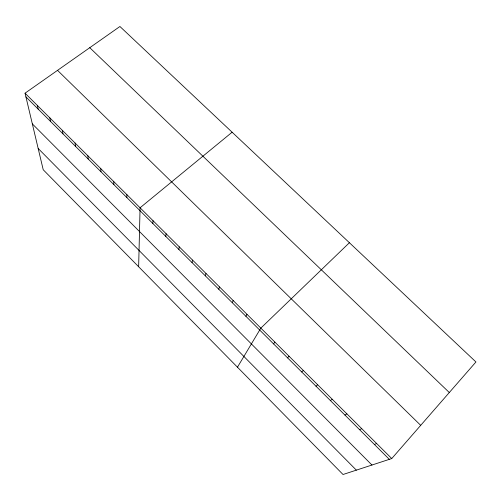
<?xml version="1.0" encoding="UTF-8"?>
<svg xmlns="http://www.w3.org/2000/svg" width="501" height="501" viewBox="0 0 501 501"><rect width="100%" height="100%" fill="white"/><g stroke="black" fill="none" stroke-linecap="round" stroke-linejoin="round"><path stroke-width="0.75" d="M138.645 266.739L140.073 207.783L232.12 132.214M152.843 223.484L153.024 220.69M165.8 236.403L166.094 233.71M178.863 249.429L179.277 246.849M192.04 262.574L192.572 260.094M205.335 275.832L205.986 273.458M218.743 289.209L219.519 286.941M232.276 302.698L233.172 300.544M245.922 316.313L246.943 314.271M237.468 367.195L260.839 328.117L349.404 242.728M273.584 343.899L274.867 342.089M287.599 357.877L289.014 356.186M391.751 458.553L475.95 361.966L119.921 26.497L25.05 93.18L43.218 169.739L343.028 474.503L391.751 458.553L25.05 93.18M301.74 371.98L303.293 370.414M316.006 386.215L317.697 384.768M330.403 400.575L332.238 399.253M344.938 415.066L346.911 413.876M359.599 429.689L361.722 428.631M374.397 444.45L376.664 443.523M89.76 47.695L449.303 392.533M57.527 70.353L420.702 425.343M25.933 96.906L389.333 459.348M32.34 123.885L371.955 465.034M38.176 148.478L356.349 470.138M37.393 105.473L38.176 109.118M49.843 117.879L50.526 121.43M62.4 130.392L62.982 133.855M75.062 143.01L75.538 146.38M87.838 155.736L88.214 159.017M100.726 168.58L100.989 171.762M113.727 181.531L113.884 184.619M126.841 194.601L126.885 197.588"/></g></svg>
